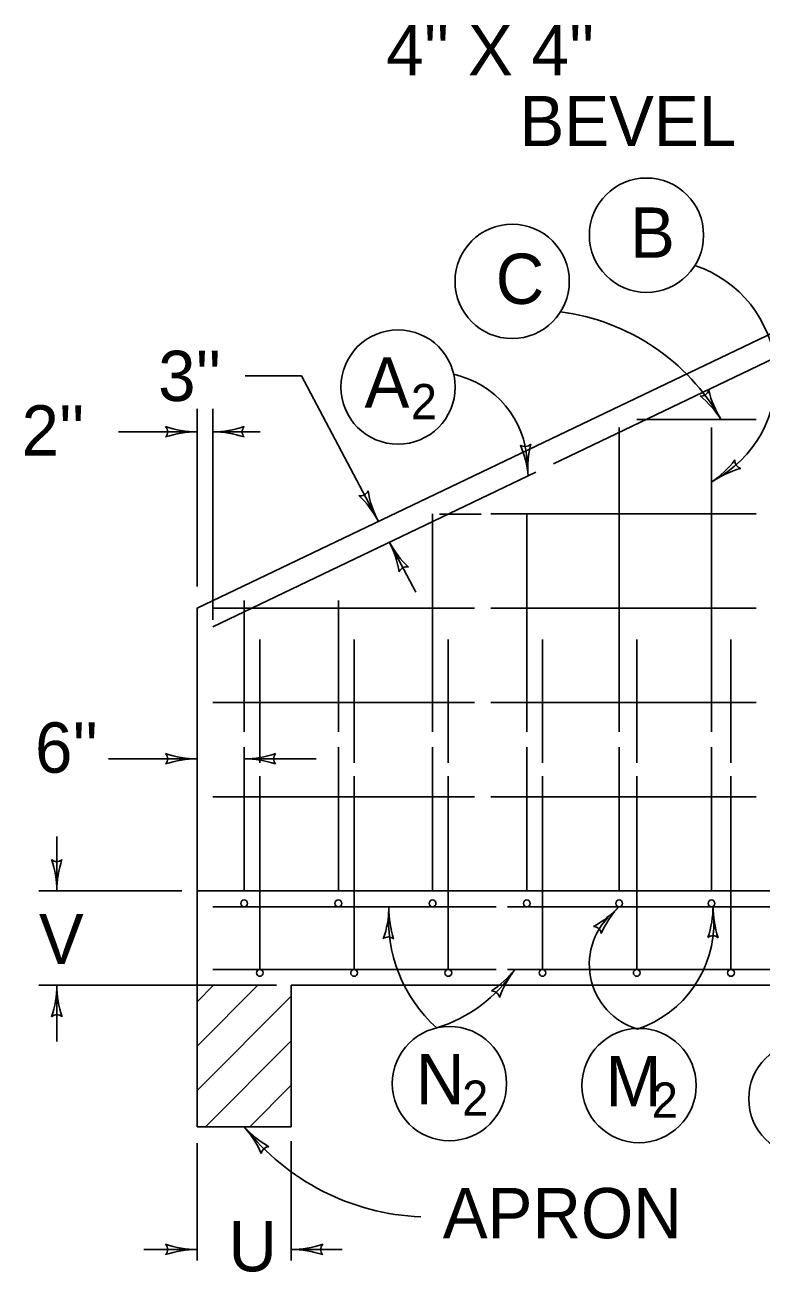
# Model space of a CAD drawing. Extents: x 1007 to 1035.5, y 1000.5 to 1021.5.
# Drawn here: x 1017.374 to 1020.303, y 1008.742 to 1013.703 of the extents above; entities that cross this region are included whole.
import ezdxf

# ---------------------------------------------------------------- set-up
doc = ezdxf.new("R2010")
doc.units = 0
doc.layers.add('Level 1', color=7, linetype='Continuous')

msp = doc.modelspace()

# ---------------------------------------------------------------- linework, layer by layer
at = {"layer": 'Level 1'}
for p, q in [((1018.0584, 1011.3828), (1021.6522, 1013.1014)), ((1019.4767, 1011.9571), (1020.9063, 1012.6408)), ((1018.4743, 1012.3063), (1018.2504, 1012.3063)), ((1018.7791, 1011.7298), (1018.4743, 1012.3063)), ((1018.0584, 1011.4694), (1018.0584, 1012.1754)), ((1018.1208, 1011.3368), (1018.1208, 1012.1754)), ((1019.8083, 1012.1328), (1020.2832, 1012.1328)), ((1017.7457, 1012.0844), (1018.0584, 1012.0844)), ((1018.1208, 1012.0844), (1018.3093, 1012.0844)), ((1019.7384, 1012.1015), (1019.7384, 1010.8911)), ((1020.1059, 1012.1015), (1020.1059, 1010.8911)), ((1018.1209, 1011.3087), (1019.4072, 1011.9238)), ((1018.9959, 1011.7578), (1018.9959, 1010.8911)), ((1019.0236, 1011.7568), (1019.1898, 1011.7568)), ((1019.2282, 1011.7578), (1020.2832, 1011.7578)), ((1019.3709, 1011.7578), (1019.3709, 1010.8911)), ((1018.9288, 1011.4468), (1018.8229, 1011.647)), ((1018.0584, 1011.3828), (1018.0584, 1009.3203)), ((1018.1208, 1011.3828), (1019.162, 1011.3828)), ((1018.2459, 1011.4139), (1018.2459, 1010.8911)), ((1018.6209, 1011.4139), (1018.6209, 1010.8911)), ((1019.2282, 1011.3828), (1020.2832, 1011.3828)), ((1018.3084, 1011.2578), (1018.3084, 1010.7679)), ((1018.6834, 1011.2578), (1018.6834, 1010.7679)), ((1019.0584, 1011.2578), (1019.0584, 1010.7679)), ((1019.4334, 1011.2578), (1019.4334, 1010.7679)), ((1019.8084, 1011.2578), (1019.8084, 1010.7679)), ((1020.1834, 1011.2578), (1020.1834, 1010.7679)), ((1018.1208, 1011.0078), (1019.162, 1011.0078)), ((1019.2282, 1011.0078), (1020.2832, 1011.0078)), ((1018.2459, 1010.8295), (1018.2459, 1010.2578)), ((1018.6209, 1010.8295), (1018.6209, 1010.2578)), ((1018.9959, 1010.8295), (1018.9959, 1010.2578)), ((1019.3709, 1010.8295), (1019.3709, 1010.2578)), ((1019.7384, 1010.8295), (1019.7384, 1010.2578)), ((1020.1059, 1010.8295), (1020.1059, 1010.2578)), ((1017.7063, 1010.7837), (1018.0584, 1010.7837)), ((1018.2459, 1010.7837), (1018.5323, 1010.7837)), ((1018.3084, 1010.714), (1018.3084, 1009.9453)), ((1018.6834, 1010.714), (1018.6834, 1009.9453)), ((1019.0584, 1010.714), (1019.0584, 1009.9453)), ((1019.4334, 1010.714), (1019.4334, 1009.9453)), ((1019.8084, 1010.714), (1019.8084, 1009.9453)), ((1020.1834, 1010.714), (1020.1834, 1009.9453)), ((1018.1208, 1010.6328), (1019.162, 1010.6328)), ((1019.2282, 1010.6328), (1020.2832, 1010.6328)), ((1017.5004, 1010.4748), (1017.5004, 1010.2578)), ((1017.9986, 1010.2578), (1017.4295, 1010.2578)), ((1018.0584, 1010.2578), (1022.3708, 1010.2578)), ((1018.1209, 1010.1952), (1019.2489, 1010.1952)), ((1019.2944, 1010.1952), (1020.6763, 1010.1952)), ((1018.1209, 1009.9453), (1019.2489, 1009.9453)), ((1019.2944, 1009.9453), (1020.6763, 1009.9453)), ((1018.375, 1009.8828), (1017.4295, 1009.8828)), ((1017.5004, 1009.8828), (1017.5004, 1009.6589)), ((1018.0584, 1009.8174), (1018.1238, 1009.8828)), ((1018.0584, 1009.6406), (1018.3006, 1009.8828)), ((1018.4334, 1009.8828), (1018.4334, 1009.3203)), ((1018.4334, 1009.8828), (1022.1521, 1009.8828)), ((1018.0584, 1009.4639), (1018.4334, 1009.8389)), ((1018.0916, 1009.3203), (1018.4334, 1009.6621)), ((1018.2684, 1009.3203), (1018.4334, 1009.4853)), ((1018.0584, 1009.3203), (1018.4334, 1009.3203)), ((1018.0584, 1009.3203), (1018.4334, 1009.3203)), ((1018.0584, 1009.3203), (1018.4334, 1009.3203)), ((1018.0584, 1009.2543), (1018.0584, 1008.7887)), ((1018.4334, 1009.2628), (1018.4334, 1008.7887)), ((1017.8464, 1008.8321), (1018.0584, 1008.8321)), ((1018.4334, 1008.8321), (1018.6366, 1008.8321))]:
    msp.add_line(p, q, dxfattribs=at)
for centre, radius in [((1019.8471, 1012.8664), 0.2274), ((1019.3126, 1012.6827), 0.2274), ((1018.8585, 1012.2623), 0.2274), ((1018.2459, 1010.2086), 0.0134), ((1018.6209, 1010.2086), 0.0134), ((1018.9959, 1010.2086), 0.0134), ((1019.3709, 1010.2086), 0.0134), ((1019.7384, 1010.2086), 0.0134), ((1020.1059, 1010.2086), 0.0134), ((1018.3084, 1009.9319), 0.0134), ((1018.6834, 1009.9319), 0.0134), ((1019.0584, 1009.9319), 0.0134), ((1019.4334, 1009.9319), 0.0134), ((1019.8084, 1009.9319), 0.0134), ((1020.1834, 1009.9319), 0.0134), ((1019.0629, 1009.4916), 0.2274), ((1019.8174, 1009.484), 0.2274), ((1020.4814, 1009.4313), 0.2274)]:
    msp.add_circle(centre, radius, dxfattribs=at)
for centre, radius, start, end in [((1019.896, 1012.3023), 0.4658, 297.6301, 72.0329), ((1019.394, 1011.7052), 0.8636, 29.6468, 82.6051), ((1018.9994, 1011.9486), 0.3732, 2.2296, 77.4872), ((1020.065, 1012.258), 0.0313, 261.1549, 343.2716), ((1019.8144, 1011.9231), 0.3909, 32.3803, 51.0491), ((1020.4747, 1012.3418), 0.3909, 193.7274, 212.3742), ((1019.8144, 1011.9231), 0.3909, 32.3681, 32.3803), ((1017.9098, 1012.0845), 0.0313, 318.7746, 40.8913), ((1018.0584, 1011.6935), 0.3909, 90, 108.6688), ((1018.0584, 1012.4754), 0.3909, 251.3472, 269.9939), ((1018.0584, 1011.6935), 0.3909, 89.9878, 90), ((1018.1208, 1012.4754), 0.3909, 269.9878, 270), ((1018.1208, 1012.4754), 0.3909, 270, 288.6688), ((1018.1208, 1011.6935), 0.3909, 71.3472, 89.9939), ((1018.2695, 1012.0844), 0.0313, 138.7746, 220.8913), ((1019.3639, 1012.0568), 0.0313, 233.5755, 315.6922), ((1018.9868, 1011.8759), 0.3909, 4.8009, 23.4697), ((1019.7659, 1011.9414), 0.3909, 166.1481, 184.7948), ((1019.8861, 1012.2073), 0.3909, 304.462, 323.1308), ((1020.2299, 1011.9691), 0.0313, 173.2366, 255.3533), ((1020.3285, 1011.5627), 0.3909, 105.8091, 124.4559), ((1018.9868, 1011.8759), 0.3909, 4.7887, 4.8009), ((1019.8861, 1012.2073), 0.3909, 304.4498, 304.462), ((1018.7096, 1011.8613), 0.0313, 256.644, 338.7607), ((1018.4335, 1011.5471), 0.3909, 27.8694, 46.5382), ((1019.1247, 1011.9126), 0.3909, 189.2165, 207.8633), ((1018.4335, 1011.5471), 0.3909, 27.8571, 27.8694), ((1019.1685, 1011.8298), 0.3909, 207.8631, 207.8754), ((1019.1685, 1011.8298), 0.3909, 207.8754, 226.5441), ((1018.4773, 1011.4642), 0.3909, 9.2225, 27.8692), ((1018.8924, 1011.5156), 0.0313, 76.65, 158.7666), ((1017.9098, 1010.7837), 0.0313, 318.7746, 40.8913), ((1018.0584, 1010.3927), 0.3909, 90, 108.6688), ((1018.0584, 1011.1746), 0.3909, 251.3472, 269.9939), ((1018.0584, 1010.3927), 0.3909, 89.9878, 90), ((1018.2459, 1011.1746), 0.3909, 269.9878, 270), ((1018.2459, 1011.1746), 0.3909, 270, 288.6688), ((1018.2459, 1010.3927), 0.3909, 71.3472, 89.9939), ((1018.3946, 1010.7836), 0.0313, 138.7746, 220.8913), ((1017.5005, 1010.4064), 0.0313, 228.7746, 310.8913), ((1017.1095, 1010.2578), 0.3909, 0, 18.6688), ((1017.8914, 1010.2578), 0.3909, 161.3472, 179.9939), ((1017.1095, 1010.2578), 0.3909, 359.9878, 0), ((1018.4314, 1010.1982), 0.3909, 340.4841, 359.1309), ((1019.3975, 1010.1434), 0.5773, 175.1361, 228.1536), ((1019.2131, 1010.1864), 0.3909, 179.1247, 179.137), ((1019.2131, 1010.1864), 0.3909, 179.137, 197.8057), ((1019.8881, 1009.9663), 0.2688, 128.4362, 253.514), ((1019.4497, 1010.4603), 0.3909, 298.5763, 317.223), ((1020.0236, 1009.9294), 0.3909, 137.2291, 155.8979), ((1020.0236, 1009.9294), 0.3909, 137.2169, 137.2291), ((1019.7213, 1010.1993), 0.3909, 341.0658, 359.7125), ((1020.5032, 1010.1954), 0.3909, 179.7064, 179.7187), ((1020.5032, 1010.1954), 0.3909, 179.7187, 198.3874), ((1019.669, 1010.1317), 0.4466, 288.6483, 1.8014), ((1019.6357, 1010.0857), 0.0313, 6.0037, 88.1204), ((1020.1115, 1010.0487), 0.0313, 48.4933, 130.61), ((1018.82, 1010.0437), 0.0313, 47.9116, 130.0283), ((1018.8421, 1010.2658), 0.5781, 287.1225, 326.3417), ((1019.0165, 1010.1877), 0.3909, 303.0569, 321.7036), ((1019.6302, 1009.7032), 0.3909, 141.7097, 160.3785), ((1019.6302, 1009.7032), 0.3909, 141.6975, 141.7098), ((1017.1095, 1009.8828), 0.3909, 341.3472, 359.9939), ((1017.8914, 1009.8828), 0.3909, 180, 198.6688), ((1017.8914, 1009.8828), 0.3909, 179.9878, 180), ((1019.2312, 1009.8288), 0.0313, 10.4843, 92.601), ((1017.5004, 1009.7341), 0.0313, 48.7746, 130.8913), ((1018.9887, 1009.9077), 0.947, 218.336, 267.5648), ((1018.537, 1009.5812), 0.3909, 221.8835, 240.5523), ((1018.537, 1009.5812), 0.3909, 221.8712, 221.8835), ((1017.9549, 1009.0593), 0.3909, 23.2306, 41.8774), ((1018.3451, 1009.2095), 0.0313, 90.6581, 172.7748), ((1017.9098, 1008.8321), 0.0313, 318.7746, 40.8913), ((1018.0584, 1009.223), 0.3909, 251.3472, 269.9939), ((1018.4334, 1009.223), 0.3909, 270, 288.6688), ((1018.5821, 1008.832), 0.0313, 138.7746, 220.8913), ((1018.0584, 1008.4411), 0.3909, 90, 108.6688), ((1018.0584, 1008.4411), 0.3909, 89.9878, 90), ((1018.4334, 1009.223), 0.3909, 269.9878, 270), ((1018.4334, 1008.4411), 0.3909, 71.3472, 89.9939)]:
    msp.add_arc(centre, radius, start, end, dxfattribs=at)

# ---------------------------------------------------------------- texts
for s, height, p in [("4'' X 4''", 0.2, (1018.8116, 1013.5027)), (' BEVEL', 0.2, (1019.2673, 1013.2206)), ('B', 0.2, (1019.7817, 1012.7768)), ('C', 0.2, (1019.2472, 1012.5931)), ("3''", 0.2, (1017.9038, 1012.2068)), ('A', 0.2, (1018.7251, 1012.1803)), ('2', 0.14, (1018.9092, 1012.1345)), ("2''", 0.2, (1017.3601, 1011.9898)), ("6''", 0.2, (1017.4138, 1010.7284)), ('V', 0.2, (1017.4291, 1009.9669)), ('N', 0.2, (1018.9295, 1009.4095)), ('M', 0.2, (1019.684, 1009.4019)), ('2', 0.14, (1019.1136, 1009.3638)), ('2', 0.14, (1019.8681, 1009.3562)), ('APRON', 0.2, (1019.0364, 1008.8766)), ('U', 0.2, (1018.1833, 1008.7449))]:
    msp.add_text(s, height=height, dxfattribs=at).set_placement(p)

doc.saveas('drawing.dxf')
